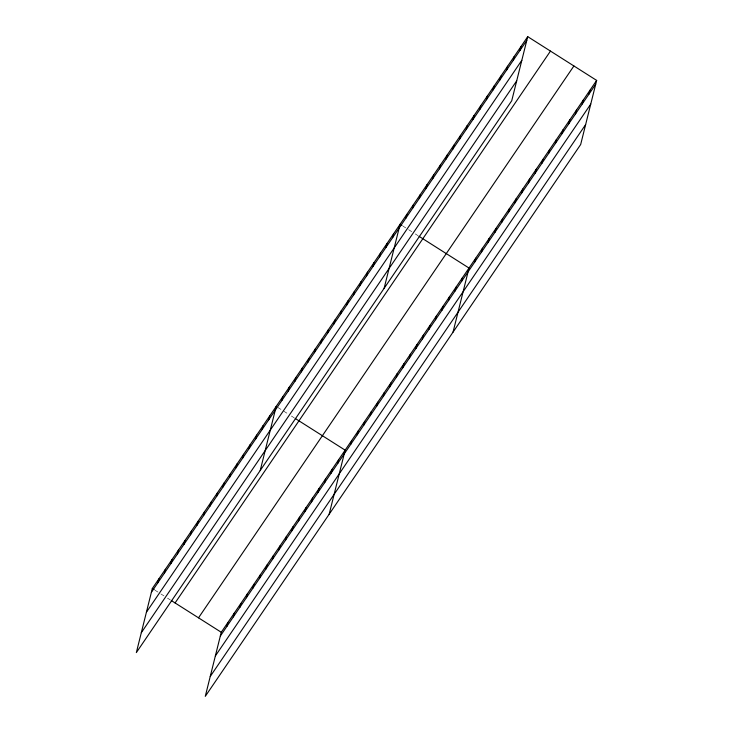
<?xml version="1.0" encoding="UTF-8"?>
<svg xmlns="http://www.w3.org/2000/svg" width="733" height="733" viewBox="0 0 733 733"><rect width="100%" height="100%" fill="white"/><g stroke="black" fill="none" stroke-linecap="round" stroke-linejoin="round"><path stroke-width="0.55" stroke-dasharray="3.67 2.75" d="M402.93 226.085L405.77 227.89M408.62 229.695L412.404 232.104M415.254 233.909L418.094 235.714M278.1 407.594L280.95 409.399M283.79 411.204L288.527 414.218M291.368 416.023L294.217 417.828M155.167 590.303L158.016 592.117M160.857 593.922L164.65 596.323M167.491 598.128L170.331 599.933"/><path stroke-width="1.1" d="M527.723 36.65L152.327 588.498L136.347 652.59L511.744 100.733L527.723 36.65L596.653 80.41L580.673 144.502L205.277 696.35L221.256 632.267L596.653 80.41M157.907 582.708L158.85 578.914M164.421 573.124L165.365 569.33M170.945 563.54L171.888 559.746M177.459 553.956L178.403 550.162M183.983 544.362L184.927 540.578M190.507 534.778L191.45 530.994M197.021 525.195L197.965 521.41M203.545 515.611L204.489 511.826M210.059 506.027L211.003 502.242M216.583 496.443L217.527 492.658M223.098 486.859L224.051 483.065M229.621 477.275L230.565 473.481M236.145 467.691L237.089 463.897M242.66 458.107L243.603 454.313M249.183 448.523L250.127 444.729M255.698 438.93L256.651 435.145M262.222 429.346L263.165 425.561M268.745 419.762L269.689 415.978M260.224 470.476L276.204 406.394M281.784 400.594L282.727 396.81M226.836 626.468L227.78 622.683M288.298 391.01L289.242 387.226M233.351 616.884L234.294 613.1M294.822 381.426L295.766 377.632M239.874 607.3L240.818 603.516M301.345 371.842L302.289 368.048M246.398 597.716L247.342 593.922M307.86 362.258L308.804 358.464M252.912 588.132L253.856 584.338M314.384 352.674L315.327 348.881M259.436 578.548L260.38 574.754M320.898 343.09L321.842 339.297M265.951 568.964L266.894 565.17M327.422 333.497L328.366 329.713M272.474 559.38L273.418 555.587M333.946 323.913L334.889 320.129M278.998 549.787L279.942 546.003M340.46 314.329L341.404 310.545M285.513 540.203L286.456 536.419M346.984 304.745L347.928 300.961M292.036 530.619L292.98 526.835M353.498 295.161L354.442 291.377M298.551 521.035L299.495 517.251M360.022 285.577L360.966 281.793M305.075 511.451L306.018 507.667M366.546 275.993L367.49 272.2M311.598 501.867L312.542 498.083M373.06 266.409L374.004 262.616M318.113 492.283L319.057 488.49M379.584 256.825L380.528 253.032M324.637 482.699L325.58 478.906M386.099 247.241L387.042 243.448M331.151 473.115L332.095 469.322M392.622 237.657L393.566 233.864M337.675 463.531L338.619 459.738M384.11 288.362L400.09 224.28L401.977 225.48M329.163 514.236L345.142 450.154L295.161 418.424M405.862 218.196L406.806 214.403M350.713 444.354L351.657 440.57M412.578 208.319L413.522 204.525M357.237 434.77L358.18 430.986M419.294 198.441L420.238 194.657M363.751 425.186L364.695 421.402M426.01 188.564L426.954 184.78M370.275 415.602L371.219 411.818M432.727 178.687L433.67 174.903M376.789 406.018L377.742 402.234M439.443 168.819L440.396 165.026M383.313 396.434L384.257 392.65M446.168 158.942L447.112 155.149M389.837 386.85L390.781 383.057M452.884 149.065L453.828 145.281M396.351 377.266L397.295 373.473M459.6 139.188L460.544 135.403M402.875 367.682L403.819 363.889M409.39 358.098L410.333 354.305M466.316 129.32L467.26 125.526M415.913 348.514L416.857 344.721M473.032 119.442L473.976 115.649M422.437 338.921L423.381 335.137M479.749 109.565L480.692 105.781M428.952 329.337L429.895 325.553M486.474 99.688L487.418 95.904M435.475 319.753L436.419 315.969M493.19 89.811L494.134 86.027M441.99 310.169L442.934 306.385M499.906 79.943L500.85 76.15M448.514 300.585L449.457 296.801M506.622 70.066L507.566 66.272M455.037 291.001L455.981 287.217M513.338 60.188L514.282 56.404M461.552 281.417L462.496 277.624M520.054 50.311L520.998 46.527M453.04 332.131L469.019 268.04L419.038 236.319M474.792 261.956L475.735 258.172M481.508 252.079L482.451 248.295M488.224 242.202L489.168 238.417M494.94 232.334L495.884 228.54M501.665 222.456L502.609 218.663M508.381 212.579L509.325 208.795M515.097 202.702L516.041 198.918M521.814 192.825L522.757 189.041M528.53 182.957L529.473 179.164M535.246 173.08L536.19 169.296M541.962 163.202L542.915 159.418M548.687 153.325L549.631 149.541M555.403 143.457L556.347 139.664M562.119 133.58L563.063 129.787M568.835 123.703L569.779 119.919M575.552 113.826L576.495 110.042M582.268 103.949L583.211 100.164M588.993 94.081L589.937 90.287M151.383 592.291L526.77 40.434M146.426 612.192L521.814 60.335M141.313 632.689L516.701 80.841M175.077 602.947L550.465 51.09M198.515 617.827L573.902 65.97M220.312 636.052L595.709 84.203M215.355 655.953L590.743 104.095M210.243 676.449L585.63 124.601M152.327 588.498L154.223 589.708M171.284 600.538L221.256 632.267"/></g></svg>
